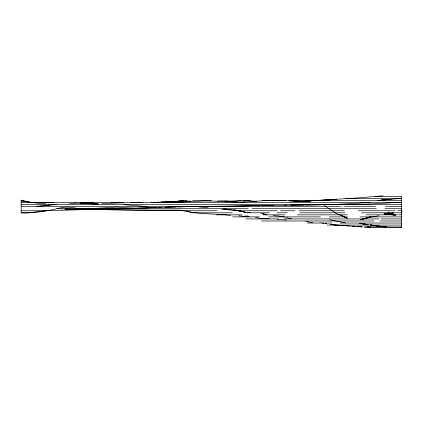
<?xml version="1.0" encoding="UTF-8"?>
<svg xmlns="http://www.w3.org/2000/svg" width="423" height="423" viewBox="0 0 423 423"><rect width="100%" height="100%" fill="white"/><g stroke="black" fill="none" stroke-linecap="round" stroke-linejoin="round"><path stroke-width="0.63" d="M398.54 214.842L401.464 214.842L401.85 210.754L401.464 208.708L384.946 208.708M384.153 214.419L389.403 212.653L384.153 214.043L393.305 213.07L385.913 213.737M368.808 217.274L361.644 219.632L370.469 216.856M370.458 216.798L360.343 219.653L369.739 217.263L378.908 215.762M62.932 207.434L65.739 207.18A26.015 26.015 0 0 1 67.617 207.17L68.552 207.212A42.078 42.078 0 0 1 70.964 207.439L79.45 208.56A50.919 50.919 0 0 0 82.046 208.74L89.116 208.676L116.611 207.111L136.095 208.29L156.357 207.508M40.243 206.191L42.21 205.969M43.516 205.816L49.406 205.144L36.204 206.329M385.464 213.906L393.305 213.07M386.056 199.741L377.818 200.597L388.499 199.482M217.311 201.142L218.442 201.041M382.921 195.817L357.826 197.932L305.068 201.121M401.464 198.339L380.499 200.19L391.18 199.339M175.497 201.56L180.166 201.158M178.834 201.2L183.429 200.856M219.267 200.973L227.167 200.803L237.779 202.009L220.785 201.221L203.854 200.967L167.55 202.77L160.449 202.109L151.445 202.501M46.667 205.367L56.693 204.6M180.552 201.131L182.107 201.02M80.756 203.241L93.367 202.532L80.275 203.262L90.734 203.019L74.866 202.58M178.099 201.258L175.852 201.411M172.79 201.771L168.941 201.993M241.327 202.21L262.218 200.772L278.667 200.507M183.376 200.856L182.773 200.899M175.698 201.422L175.392 201.443M90.659 202.596L80.307 203.093M320.592 200.412L336.623 199.434L305.168 201.131M166.9 201.882L181.62 201.454L161.549 202.004L186.982 200.719M175.212 201.454L174.255 201.491L182.985 200.872M231.037 201.084L240.83 200.544M182.493 200.999L190.942 201.142M46.044 203.881L35.622 202.924L21.15 200.809L30.604 202.469L21.15 200.095L21.15 212.801L28.357 212.801L45.377 210.754L186.125 206.662L331.077 204.616L370.194 202.569M101.811 203.733L122.728 202.776L142.763 202.49M230.651 215.328C214.218 213.604 197.499 214.376 181.345 210.279A41.967 41.967 0 0 0 177.76 210.109L137.364 210.178L64.946 209.089M162.823 202.205L155.897 202.411M175.677 206.942L165.282 207.254M69.462 203.415L78.852 203.167L98.258 204.272M155.511 202.421L151.831 202.495M178.649 206.858L196.473 206.482M158.218 207.455L161.189 207.376M315.701 200.676L294.36 201.121L310.228 201.2L288.898 200.766L304.872 201.581L283.553 200.444L262.218 200.772M273.686 205.43L261.06 205.626M284.822 205.271L286.308 205.25M323.077 204.684L305.612 205.007M290.765 205.192L304.132 205.028M323.447 204.679L345.369 204.563M197.959 206.466C218.517 206.995 239.027 205.721 259.574 205.647M33.581 202.739L53.991 202.575L31.328 202.601M396.631 202.506L359.122 204.595L345.744 204.563M23.027 212.928C35.569 212.975 48.021 210.955 60.156 207.91A43.569 43.569 0 0 1 62.932 207.434M375.106 196.436L401.464 196.436M345.644 198.482L401.464 198.482M21.15 200.528L23.498 200.528M192.608 200.528L211.511 200.528M238.138 200.528L250.284 200.528M266.702 200.528L285.567 200.528M315.542 200.528L401.464 200.528M21.15 202.569L35.675 202.569M51.469 202.569L75.13 202.569M90.876 202.569L117.494 202.569M130.881 202.569L401.464 202.569M21.15 204.616L330.865 204.616M331.077 204.616L401.464 204.616M21.15 206.662L327.592 206.662M328.285 206.662L340.404 206.662M341.715 206.662L342.397 206.662M344.491 206.662L375.55 206.662M385.443 206.662L401.464 206.662M56.772 208.708L248.1 208.708M252.097 208.708L376.264 208.708M21.15 210.754L45.346 210.754M64.862 209.121L186.601 210.754L216.724 210.754M236.869 210.754L277.187 210.754M280.438 210.754L294.884 210.754M299.235 210.754L332.261 210.754M332.912 210.754L344.285 210.754M358.191 210.754L378.775 210.754M379.325 210.754L381.99 210.754M382.715 210.754L391.64 210.754M392.444 210.754L394.934 210.754M397.731 210.754L401.85 210.754M232.285 212.801L192.269 212.801L186.601 210.754M247.027 212.801L269.536 212.801M277.065 212.801L287.349 212.801M300.076 212.801L345.052 212.801M361.644 212.801L401.75 212.801M216.544 214.842L241.967 214.842M263.492 214.842L284.816 214.842M297.469 214.842L347.373 214.842M365.969 214.842L366.477 214.842M366.995 214.842L397.604 214.842M232.645 216.888L259.304 216.888M268.7 216.888L320.333 216.888M329.253 216.888L340.668 216.888M341.504 216.888L347.495 216.888M360.121 216.888L401.464 216.888M245.816 218.934L278.445 218.934M284.335 218.934L379.034 218.934M381.054 218.934L401.464 218.934M261.467 220.98L356.383 220.98M356.679 220.98L373.948 220.98M379.579 220.98L380.013 220.98M380.885 220.98L401.464 220.98M307.341 223.027L331.976 223.027M340.071 223.027L401.464 223.027M327.079 225.068L401.464 225.068M364.171 227.114L401.464 227.114M396.816 202.506L401.464 202.622M22.652 212.928L21.15 212.922M401.464 227.188L364.478 226.94M61.547 209.068L62.303 209.073M224.851 201.776L244.753 202.046M114.305 202.511L123.754 202.818M98.554 203.68L80.47 202.77L96.18 203.569M269.398 218.532L260.568 218.326L255.561 217.559M273.232 215.698L278.123 215.957L284.785 217.025M245.779 212.335L236.647 210.39L245.779 212.335L250.353 212.584M361.839 226.802L356.943 226.527M354.68 226.4L352.417 226.273M349.091 225.866L335.434 225.068L331.04 224.386M352.988 226.094L354.939 226.205M360.142 226.511L362.093 226.622M367.296 226.924L370.543 227.114M362.432 226.987L333.599 224.83M286.493 219.971L277.34 219.294M243.278 200.349L256.624 201.369M306.041 221.573L312.687 222.524M381.028 226.4L377.263 226.136L385.48 226.908L379.843 226.072M382.905 226.532L386.67 226.802M123.992 204.663L147.31 206.556M221.483 209.189L239.085 210.823M249.353 216.571L244.668 216.174L248.158 216.121L243.463 216.322L238.773 215.756M223.455 208.862L230.731 209.496L237.44 210.612M198.292 206.836L208.312 207.815M372.113 225.29L379.595 226.321L370.03 224.835L380.674 226.485M333.224 224.787L330.226 224.401M364.288 224.01L365.541 224.158M363.685 223.968L365.588 224.227M362.511 223.793L359.381 223.36L361.781 223.709M363.764 223.968L365.641 224.232M377.337 225.702L378.59 225.887M367.275 224.703L360.919 223.677M322.871 223.122L324.124 223.318M325.382 223.513L326.641 223.704M261.033 213.599L265.914 214.429L263.476 213.89M325.377 223.603L326.128 223.741M323.891 223.323L322.786 223.111M244.563 212.082L234.215 209.612M320.935 222.747L321.306 222.821M345.602 222.963L329.559 219.759M286.001 217.586L291.442 218.897M262.863 213.789L267.13 214.969M341.382 215.651L347.294 218.226L340.652 215.212L345.353 217.38M340.637 215.207L344.692 217.068L336.058 213.329L324.145 205.446M401.464 196.219L401.464 227.257M119.852 202.601L111.862 202.564L122.527 202.728L119.852 202.601M385.284 213.98L384.063 213.901L395.722 215.196L385.284 213.98M368.126 224.576L366.857 224.401L368.147 224.576"/></g></svg>
